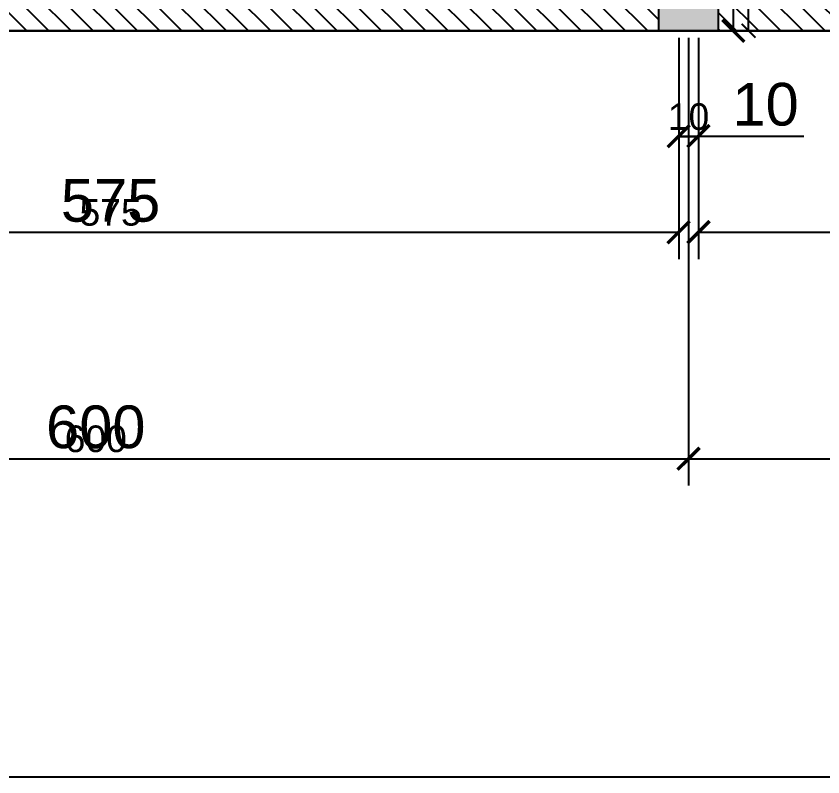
# Model space of a CAD drawing. Header units: millimetres. Extents: x -26398 to 135532, y -376633 to 43268.
# Drawn here: x 36971.5 to 37379.8, y -148012 to -147626.7 of the extents above; entities that cross this region are included whole.
import ezdxf

# ---------------------------------------------------------------- set-up
doc = ezdxf.new("R2010")
doc.units = ezdxf.units.MM
for name, color, linetype in [('0 @ 5', 7, 'Continuous'), ('0 @ 8', 7, 'Continuous'), ('TƯỜNG', 52, 'Continuous')]:
    doc.layers.add(name, color=color, linetype=linetype)
doc.styles.get("Standard").update_dxf_attribs({"font": 'arial.ttf'})
doc.dimstyles.new('SCALE dimmatbang', dxfattribs={"dimscale": 70, "dimtxt": 2.7, "dimasz": 1.4, "dimexe": 1.7, "dimexo": 0.7, "dimtad": 1, "dimtoh": 1, "dimdec": 1, "dimtxsty": 'Standard', "dimblk": 'ARCHTICK', "dimcen": 2.5, "dimclrd": 1, "dimclre": 256, "dimadec": 0, "dimazin": 0, "dimtfac": 1, "dimtdec": 1, "dimtmove": 0, "dimatfit": 3, "dimfxl": 1, "dimarcsym": 0})

# ---------------------------------------------------------------- blocks, each defined once
blk = doc.blocks.new('_ArchTick')
at = {"color": 0, "linetype": 'ByBlock', "const_width": 0.15}
blk.add_lwpolyline([(-0.5, -0.5), (0.5, 0.5)], dxfattribs=at)
blk = doc.blocks.new('*D6440')
at = {"color": 1, "lineweight": -2, "transparency": 16777216}
for p, q in [((37334.45, -147614.16), (37334.45, -147376.16)), ((37334.45, -147376.16), (37370.69, -147376.16)), ((37334.45, -147634.16), (37334.45, -147614.16))]:
    blk.add_line(p, q, dxfattribs=at)
at = {"lineweight": -2, "transparency": 16777216}
for p, q in [((37333.04, -147614.16), (37348.05, -147614.16)), ((37333.04, -147634.16), (37348.05, -147634.16))]:
    blk.add_line(p, q, dxfattribs=at)
at = {"layer": 'DEFPOINTS', "color": 0, "transparency": 16777216}
for p in [(37327.44, -147614.16), (37334.45, -147614.16), (37327.44, -147634.16)]:
    blk.add_point(p, dxfattribs=at)
at = {"color": 1, "lineweight": -2, "transparency": 16777216, "xscale": 11.2, "yscale": 11.2, "zscale": 11.2}
for p, rotation in [((37334.45, -147614.16), 90), ((37334.45, -147634.16), 270)]:
    blk.add_blockref('_ArchTick', p, dxfattribs=dict(at, rotation=rotation))
at = {"color": 0, "transparency": 16777216, "insert": (37355.07, -147360.13), "char_height": 21.6, "attachment_point": 5}
blk.add_mtext('20', dxfattribs=at)
blk = doc.blocks.new('*D6441')
at = {"color": 1, "lineweight": -2, "transparency": 16777216}
for p, q in [((37342.19, -147614.16), (37342.19, -147376.16)), ((37342.19, -147376.16), (37364.83, -147376.16)), ((37342.19, -147634.16), (37342.19, -147614.16))]:
    blk.add_line(p, q, dxfattribs=at)
at = {"lineweight": -2, "transparency": 16777216}
for p, q in [((37330.94, -147614.16), (37350.69, -147614.16)), ((37330.94, -147634.16), (37350.69, -147634.16))]:
    blk.add_line(p, q, dxfattribs=at)
at = {"layer": 'DEFPOINTS', "color": 0, "transparency": 16777216}
for p in [(37327.44, -147614.16), (37342.19, -147614.16), (37327.44, -147634.16)]:
    blk.add_point(p, dxfattribs=at)
at = {"color": 1, "lineweight": -2, "transparency": 16777216, "xscale": 7, "yscale": 7, "zscale": 7}
for p, rotation in [((37342.19, -147614.16), 90), ((37342.19, -147634.16), 270)]:
    blk.add_blockref('_ArchTick', p, dxfattribs=dict(at, rotation=rotation))
at = {"color": 0, "transparency": 16777216, "insert": (37355.07, -147366.14), "char_height": 13.5, "attachment_point": 5}
blk.add_mtext('20', dxfattribs=at)
blk = doc.blocks.new('*D6794')
at = {"lineweight": -2, "transparency": 16777216}
for p, q in [((36731.78, -147639.76), (36731.78, -147749.75)), ((37306.78, -147639.76), (37306.78, -147749.75))]:
    blk.add_line(p, q, dxfattribs=at)
at = {"color": 1, "lineweight": -2, "transparency": 16777216}
blk.add_line((36731.78, -147736.15), (37306.78, -147736.15), dxfattribs=at)
at = {"layer": 'DEFPOINTS', "color": 0, "transparency": 16777216}
for p in [(36731.78, -147634.16), (37306.78, -147634.16), (37306.78, -147736.15)]:
    blk.add_point(p, dxfattribs=at)
at = {"color": 1, "lineweight": -2, "transparency": 16777216, "xscale": 11.2, "yscale": 11.2, "zscale": 11.2, "rotation": 180}
blk.add_blockref('_ArchTick', (36731.78, -147736.15), dxfattribs=at)
at = {"color": 1, "lineweight": -2, "transparency": 16777216, "xscale": 11.2, "yscale": 11.2, "zscale": 11.2}
blk.add_blockref('_ArchTick', (37306.78, -147736.15), dxfattribs=at)
at = {"color": 0, "transparency": 16777216, "insert": (37019.28, -147720.17), "char_height": 21.6, "attachment_point": 5}
blk.add_mtext('575', dxfattribs=at)
blk = doc.blocks.new('*D6795')
at = {"lineweight": -2, "transparency": 16777216}
for p, q in [((36731.78, -147637.66), (36731.78, -147744.65)), ((37306.78, -147637.66), (37306.78, -147744.65))]:
    blk.add_line(p, q, dxfattribs=at)
at = {"color": 1, "lineweight": -2, "transparency": 16777216}
blk.add_line((36731.78, -147736.15), (37306.78, -147736.15), dxfattribs=at)
at = {"layer": 'DEFPOINTS', "color": 0, "transparency": 16777216}
for p in [(36731.78, -147634.16), (37306.78, -147634.16), (37306.78, -147736.15)]:
    blk.add_point(p, dxfattribs=at)
at = {"color": 1, "lineweight": -2, "transparency": 16777216, "xscale": 7, "yscale": 7, "zscale": 7, "rotation": 180}
blk.add_blockref('_ArchTick', (36731.78, -147736.15), dxfattribs=at)
at = {"color": 1, "lineweight": -2, "transparency": 16777216, "xscale": 7, "yscale": 7, "zscale": 7}
blk.add_blockref('_ArchTick', (37306.78, -147736.15), dxfattribs=at)
at = {"color": 0, "transparency": 16777216, "insert": (37019.28, -147726.16), "char_height": 13.5, "attachment_point": 5}
blk.add_mtext('575', dxfattribs=at)
blk = doc.blocks.new('*D6797')
at = {"lineweight": -2, "transparency": 16777216}
for p, q in [((37316.78, -147639.76), (37316.78, -147749.75)), ((37606.78, -147639.76), (37606.78, -147749.75))]:
    blk.add_line(p, q, dxfattribs=at)
at = {"color": 1, "lineweight": -2, "transparency": 16777216}
blk.add_line((37316.78, -147736.15), (37606.78, -147736.15), dxfattribs=at)
at = {"layer": 'DEFPOINTS', "color": 0, "transparency": 16777216}
for p in [(37316.78, -147634.16), (37606.78, -147634.16), (37606.78, -147736.15)]:
    blk.add_point(p, dxfattribs=at)
at = {"color": 1, "lineweight": -2, "transparency": 16777216, "xscale": 11.2, "yscale": 11.2, "zscale": 11.2, "rotation": 180}
blk.add_blockref('_ArchTick', (37316.78, -147736.15), dxfattribs=at)
at = {"color": 1, "lineweight": -2, "transparency": 16777216, "xscale": 11.2, "yscale": 11.2, "zscale": 11.2}
blk.add_blockref('_ArchTick', (37606.78, -147736.15), dxfattribs=at)
at = {"color": 0, "transparency": 16777216, "insert": (37461.78, -147720.13), "char_height": 21.6, "attachment_point": 5}
blk.add_mtext('290', dxfattribs=at)
blk = doc.blocks.new('*D6798')
at = {"lineweight": -2, "transparency": 16777216}
for p, q in [((37316.78, -147637.66), (37316.78, -147744.65)), ((37606.78, -147637.66), (37606.78, -147744.65))]:
    blk.add_line(p, q, dxfattribs=at)
at = {"color": 1, "lineweight": -2, "transparency": 16777216}
blk.add_line((37316.78, -147736.15), (37606.78, -147736.15), dxfattribs=at)
at = {"layer": 'DEFPOINTS', "color": 0, "transparency": 16777216}
for p in [(37316.78, -147634.16), (37606.78, -147634.16), (37606.78, -147736.15)]:
    blk.add_point(p, dxfattribs=at)
at = {"color": 1, "lineweight": -2, "transparency": 16777216, "xscale": 7, "yscale": 7, "zscale": 7, "rotation": 180}
blk.add_blockref('_ArchTick', (37316.78, -147736.15), dxfattribs=at)
at = {"color": 1, "lineweight": -2, "transparency": 16777216, "xscale": 7, "yscale": 7, "zscale": 7}
blk.add_blockref('_ArchTick', (37606.78, -147736.15), dxfattribs=at)
at = {"color": 0, "transparency": 16777216, "insert": (37461.78, -147726.14), "char_height": 13.5, "attachment_point": 5}
blk.add_mtext('290', dxfattribs=at)
blk = doc.blocks.new('*D6824')
at = {"lineweight": -2, "transparency": 16777216}
for p, q in [((37306.78, -147639.76), (37306.78, -147701.11)), ((37316.78, -147639.76), (37316.78, -147701.11))]:
    blk.add_line(p, q, dxfattribs=at)
at = {"color": 1, "lineweight": -2, "transparency": 16777216}
for p, q in [((37306.78, -147687.51), (37316.78, -147687.51)), ((37316.78, -147687.51), (37370.17, -147687.51))]:
    blk.add_line(p, q, dxfattribs=at)
at = {"layer": 'DEFPOINTS', "color": 0, "transparency": 16777216}
for p in [(37306.78, -147634.16), (37316.78, -147634.16), (37316.78, -147687.51)]:
    blk.add_point(p, dxfattribs=at)
at = {"color": 1, "lineweight": -2, "transparency": 16777216, "xscale": 11.2, "yscale": 11.2, "zscale": 11.2, "rotation": 180}
blk.add_blockref('_ArchTick', (37306.78, -147687.51), dxfattribs=at)
at = {"color": 1, "lineweight": -2, "transparency": 16777216, "xscale": 11.2, "yscale": 11.2, "zscale": 11.2}
blk.add_blockref('_ArchTick', (37316.78, -147687.51), dxfattribs=at)
at = {"color": 0, "transparency": 16777216, "insert": (37350.76, -147671.48), "char_height": 21.6, "attachment_point": 5}
blk.add_mtext('10', dxfattribs=at)
blk = doc.blocks.new('*D6825')
at = {"lineweight": -2, "transparency": 16777216}
for p, q in [((37306.78, -147637.66), (37306.78, -147696.22)), ((37316.78, -147637.66), (37316.78, -147696.22))]:
    blk.add_line(p, q, dxfattribs=at)
at = {"color": 1, "lineweight": -2, "transparency": 16777216}
blk.add_line((37306.78, -147687.72), (37316.78, -147687.72), dxfattribs=at)
at = {"layer": 'DEFPOINTS', "color": 0, "transparency": 16777216}
for p in [(37306.78, -147634.16), (37316.78, -147634.16), (37316.78, -147687.72)]:
    blk.add_point(p, dxfattribs=at)
at = {"color": 1, "lineweight": -2, "transparency": 16777216, "xscale": 7, "yscale": 7, "zscale": 7, "rotation": 180}
blk.add_blockref('_ArchTick', (37306.78, -147687.72), dxfattribs=at)
at = {"color": 1, "lineweight": -2, "transparency": 16777216, "xscale": 7, "yscale": 7, "zscale": 7}
blk.add_blockref('_ArchTick', (37316.78, -147687.72), dxfattribs=at)
at = {"color": 0, "transparency": 16777216, "insert": (37311.78, -147677.7), "char_height": 13.5, "attachment_point": 5}
blk.add_mtext('10', dxfattribs=at)
blk = doc.blocks.new('*D6845')
at = {"lineweight": -2, "transparency": 16777216}
for p, q in [((35911.78, -147639.76), (35911.78, -148025.58)), ((39911.78, -147639.76), (39911.78, -148025.58))]:
    blk.add_line(p, q, dxfattribs=at)
at = {"color": 1, "lineweight": -2, "transparency": 16777216}
blk.add_line((35911.78, -148011.98), (39911.78, -148011.98), dxfattribs=at)
at = {"layer": 'DEFPOINTS', "color": 0, "transparency": 16777216}
for p in [(35911.78, -147634.16), (39911.78, -147634.16), (39911.78, -148011.98)]:
    blk.add_point(p, dxfattribs=at)
at = {"color": 1, "lineweight": -2, "transparency": 16777216, "xscale": 11.2, "yscale": 11.2, "zscale": 11.2, "rotation": 180}
blk.add_blockref('_ArchTick', (35911.78, -148011.98), dxfattribs=at)
at = {"color": 1, "lineweight": -2, "transparency": 16777216, "xscale": 11.2, "yscale": 11.2, "zscale": 11.2}
blk.add_blockref('_ArchTick', (39911.78, -148011.98), dxfattribs=at)
at = {"color": 0, "transparency": 16777216, "insert": (37911.78, -147995.95), "char_height": 21.6, "attachment_point": 5}
blk.add_mtext('4000', dxfattribs=at)
blk = doc.blocks.new('*D6846')
at = {"lineweight": -2, "transparency": 16777216}
for p, q in [((35911.78, -147637.66), (35911.78, -148020.48)), ((39911.78, -147637.66), (39911.78, -148020.48))]:
    blk.add_line(p, q, dxfattribs=at)
at = {"color": 1, "lineweight": -2, "transparency": 16777216}
blk.add_line((35911.78, -148011.98), (39911.78, -148011.98), dxfattribs=at)
at = {"layer": 'DEFPOINTS', "color": 0, "transparency": 16777216}
for p in [(35911.78, -147634.16), (39911.78, -147634.16), (39911.78, -148011.98)]:
    blk.add_point(p, dxfattribs=at)
at = {"color": 1, "lineweight": -2, "transparency": 16777216, "xscale": 7, "yscale": 7, "zscale": 7, "rotation": 180}
blk.add_blockref('_ArchTick', (35911.78, -148011.98), dxfattribs=at)
at = {"color": 1, "lineweight": -2, "transparency": 16777216, "xscale": 7, "yscale": 7, "zscale": 7}
blk.add_blockref('_ArchTick', (39911.78, -148011.98), dxfattribs=at)
at = {"color": 0, "transparency": 16777216, "insert": (37911.78, -148001.97), "char_height": 13.5, "attachment_point": 5}
blk.add_mtext('4000', dxfattribs=at)
blk = doc.blocks.new('*D6851')
at = {"lineweight": -2, "transparency": 16777216}
for p, q in [((36711.78, -147639.76), (36711.78, -147864.48)), ((37311.78, -147639.76), (37311.78, -147864.48))]:
    blk.add_line(p, q, dxfattribs=at)
at = {"color": 1, "lineweight": -2, "transparency": 16777216}
blk.add_line((36711.78, -147850.88), (37311.78, -147850.88), dxfattribs=at)
at = {"layer": 'DEFPOINTS', "color": 0, "transparency": 16777216}
for p in [(36711.78, -147634.16), (37311.78, -147634.16), (37311.78, -147850.88)]:
    blk.add_point(p, dxfattribs=at)
at = {"color": 1, "lineweight": -2, "transparency": 16777216, "xscale": 11.2, "yscale": 11.2, "zscale": 11.2, "rotation": 180}
blk.add_blockref('_ArchTick', (36711.78, -147850.88), dxfattribs=at)
at = {"color": 1, "lineweight": -2, "transparency": 16777216, "xscale": 11.2, "yscale": 11.2, "zscale": 11.2}
blk.add_blockref('_ArchTick', (37311.78, -147850.88), dxfattribs=at)
at = {"color": 0, "transparency": 16777216, "insert": (37011.78, -147834.85), "char_height": 21.6, "attachment_point": 5}
blk.add_mtext('600', dxfattribs=at)
blk = doc.blocks.new('*D6852')
at = {"lineweight": -2, "transparency": 16777216}
for p, q in [((36711.78, -147637.66), (36711.78, -147859.38)), ((37311.78, -147637.66), (37311.78, -147859.38))]:
    blk.add_line(p, q, dxfattribs=at)
at = {"color": 1, "lineweight": -2, "transparency": 16777216}
blk.add_line((36711.78, -147850.88), (37311.78, -147850.88), dxfattribs=at)
at = {"layer": 'DEFPOINTS', "color": 0, "transparency": 16777216}
for p in [(36711.78, -147634.16), (37311.78, -147634.16), (37311.78, -147850.88)]:
    blk.add_point(p, dxfattribs=at)
at = {"color": 1, "lineweight": -2, "transparency": 16777216, "xscale": 7, "yscale": 7, "zscale": 7, "rotation": 180}
blk.add_blockref('_ArchTick', (36711.78, -147850.88), dxfattribs=at)
at = {"color": 1, "lineweight": -2, "transparency": 16777216, "xscale": 7, "yscale": 7, "zscale": 7}
blk.add_blockref('_ArchTick', (37311.78, -147850.88), dxfattribs=at)
at = {"color": 0, "transparency": 16777216, "insert": (37011.78, -147840.86), "char_height": 13.5, "attachment_point": 5}
blk.add_mtext('600', dxfattribs=at)
blk = doc.blocks.new('*D6854')
at = {"lineweight": -2, "transparency": 16777216}
for p, q in [((37311.78, -147639.76), (37311.78, -147864.48)), ((37611.78, -147639.76), (37611.78, -147864.48))]:
    blk.add_line(p, q, dxfattribs=at)
at = {"color": 1, "lineweight": -2, "transparency": 16777216}
blk.add_line((37311.78, -147850.88), (37611.78, -147850.88), dxfattribs=at)
at = {"layer": 'DEFPOINTS', "color": 0, "transparency": 16777216}
for p in [(37311.78, -147634.16), (37611.78, -147634.16), (37611.78, -147850.88)]:
    blk.add_point(p, dxfattribs=at)
at = {"color": 1, "lineweight": -2, "transparency": 16777216, "xscale": 11.2, "yscale": 11.2, "zscale": 11.2, "rotation": 180}
blk.add_blockref('_ArchTick', (37311.78, -147850.88), dxfattribs=at)
at = {"color": 1, "lineweight": -2, "transparency": 16777216, "xscale": 11.2, "yscale": 11.2, "zscale": 11.2}
blk.add_blockref('_ArchTick', (37611.78, -147850.88), dxfattribs=at)
at = {"color": 0, "transparency": 16777216, "insert": (37461.78, -147834.85), "char_height": 21.6, "attachment_point": 5}
blk.add_mtext('300', dxfattribs=at)
blk = doc.blocks.new('*D6855')
at = {"lineweight": -2, "transparency": 16777216}
for p, q in [((37311.78, -147637.66), (37311.78, -147859.38)), ((37611.78, -147637.66), (37611.78, -147859.38))]:
    blk.add_line(p, q, dxfattribs=at)
at = {"color": 1, "lineweight": -2, "transparency": 16777216}
blk.add_line((37311.78, -147850.88), (37611.78, -147850.88), dxfattribs=at)
at = {"layer": 'DEFPOINTS', "color": 0, "transparency": 16777216}
for p in [(37311.78, -147634.16), (37611.78, -147634.16), (37611.78, -147850.88)]:
    blk.add_point(p, dxfattribs=at)
at = {"color": 1, "lineweight": -2, "transparency": 16777216, "xscale": 7, "yscale": 7, "zscale": 7, "rotation": 180}
blk.add_blockref('_ArchTick', (37311.78, -147850.88), dxfattribs=at)
at = {"color": 1, "lineweight": -2, "transparency": 16777216, "xscale": 7, "yscale": 7, "zscale": 7}
blk.add_blockref('_ArchTick', (37611.78, -147850.88), dxfattribs=at)
at = {"color": 0, "transparency": 16777216, "insert": (37461.78, -147840.86), "char_height": 13.5, "attachment_point": 5}
blk.add_mtext('300', dxfattribs=at)
blk = doc.blocks.new('*U8999')
at = {"layer": '0 @ 5'}
dim = blk.add_linear_dim(base=(37342.19, -147614.16), p1=(37327.44, -147634.16), p2=(37327.44, -147614.16), angle=90, dimstyle='SCALE dimmatbang', override={"dimscale": 5, "dimtix": 0, "dimtofl": 1, "dimtmove": 0, "dimatfit": 3}, dxfattribs=at)
dim.commit()
dim.dimension.update_dxf_attribs({"geometry": '*D6441', "text_midpoint": (37355.07, -147376.16), "dimtype": 128})
at = {"layer": '0 @ 8'}
dim = blk.add_linear_dim(base=(37334.45, -147614.16), p1=(37327.44, -147634.16), p2=(37327.44, -147614.16), angle=90, dimstyle='SCALE dimmatbang', override={"dimscale": 8, "dimtix": 0, "dimtofl": 1, "dimtmove": 0, "dimatfit": 3}, dxfattribs=at)
dim.commit()
dim.dimension.update_dxf_attribs({"geometry": '*D6440', "text_midpoint": (37355.07, -147376.16), "dimtype": 128})
blk = doc.blocks.new('*U9117')
at = {"layer": '0 @ 5'}
dim = blk.add_linear_dim(base=(37306.78, -147736.15), p1=(36731.78, -147634.16), p2=(37306.78, -147634.16), angle=180, dimstyle='SCALE dimmatbang', override={"dimscale": 5, "dimtix": 0, "dimtofl": 1, "dimtmove": 0, "dimatfit": 3}, dxfattribs=at)
dim.commit()
dim.dimension.update_dxf_attribs({"geometry": '*D6795', "text_midpoint": (37019.28, -147726.16)})
at = {"layer": '0 @ 8'}
dim = blk.add_linear_dim(base=(37306.78, -147736.15), p1=(36731.78, -147634.16), p2=(37306.78, -147634.16), angle=180, dimstyle='SCALE dimmatbang', override={"dimscale": 8, "dimtix": 0, "dimtofl": 1, "dimtmove": 0, "dimatfit": 3}, dxfattribs=at)
dim.commit()
dim.dimension.update_dxf_attribs({"geometry": '*D6794', "text_midpoint": (37019.28, -147720.17)})
blk = doc.blocks.new('*U9118')
at = {"layer": '0 @ 5'}
dim = blk.add_linear_dim(base=(37606.78, -147736.15), p1=(37316.78, -147634.16), p2=(37606.78, -147634.16), angle=180, dimstyle='SCALE dimmatbang', override={"dimscale": 5, "dimtix": 0, "dimtofl": 1, "dimtmove": 0, "dimatfit": 3}, dxfattribs=at)
dim.commit()
dim.dimension.update_dxf_attribs({"geometry": '*D6798', "text_midpoint": (37461.78, -147726.14)})
at = {"layer": '0 @ 8'}
dim = blk.add_linear_dim(base=(37606.78, -147736.15), p1=(37316.78, -147634.16), p2=(37606.78, -147634.16), angle=180, dimstyle='SCALE dimmatbang', override={"dimscale": 8, "dimtix": 0, "dimtofl": 1, "dimtmove": 0, "dimatfit": 3}, dxfattribs=at)
dim.commit()
dim.dimension.update_dxf_attribs({"geometry": '*D6797', "text_midpoint": (37461.78, -147720.13)})
blk = doc.blocks.new('*U9127')
at = {"layer": '0 @ 5'}
dim = blk.add_linear_dim(base=(37316.78, -147687.72), p1=(37306.78, -147634.16), p2=(37316.78, -147634.16), angle=180, dimstyle='SCALE dimmatbang', override={"dimscale": 5, "dimtix": 0, "dimtofl": 1, "dimtmove": 0, "dimatfit": 3}, dxfattribs=at)
dim.commit()
dim.dimension.update_dxf_attribs({"geometry": '*D6825', "text_midpoint": (37311.78, -147687.72), "dimtype": 128})
at = {"layer": '0 @ 8'}
dim = blk.add_linear_dim(base=(37316.78, -147687.51), p1=(37306.78, -147634.16), p2=(37316.78, -147634.16), angle=180, dimstyle='SCALE dimmatbang', override={"dimscale": 8, "dimtix": 0, "dimtofl": 1, "dimtmove": 0, "dimatfit": 3}, dxfattribs=at)
dim.commit()
dim.dimension.update_dxf_attribs({"geometry": '*D6824', "text_midpoint": (37350.76, -147687.51), "dimtype": 128})
blk = doc.blocks.new('*U9134')
at = {"layer": '0 @ 5'}
dim = blk.add_linear_dim(base=(39911.78, -148011.98), p1=(35911.78, -147634.16), p2=(39911.78, -147634.16), angle=180, dimstyle='SCALE dimmatbang', override={"dimscale": 5, "dimtix": 0, "dimtofl": 1, "dimtmove": 0, "dimatfit": 3}, dxfattribs=at)
dim.commit()
dim.dimension.update_dxf_attribs({"geometry": '*D6846', "text_midpoint": (37911.78, -148001.97)})
at = {"layer": '0 @ 8'}
dim = blk.add_linear_dim(base=(39911.78, -148011.98), p1=(35911.78, -147634.16), p2=(39911.78, -147634.16), angle=180, dimstyle='SCALE dimmatbang', override={"dimscale": 8, "dimtix": 0, "dimtofl": 1, "dimtmove": 0, "dimatfit": 3}, dxfattribs=at)
dim.commit()
dim.dimension.update_dxf_attribs({"geometry": '*D6845', "text_midpoint": (37911.78, -147995.95)})
blk = doc.blocks.new('*U9136')
at = {"layer": '0 @ 5'}
dim = blk.add_linear_dim(base=(37311.78, -147850.88), p1=(36711.78, -147634.16), p2=(37311.78, -147634.16), angle=180, dimstyle='SCALE dimmatbang', override={"dimscale": 5, "dimtix": 0, "dimtofl": 1, "dimtmove": 0, "dimatfit": 3}, dxfattribs=at)
dim.commit()
dim.dimension.update_dxf_attribs({"geometry": '*D6852', "text_midpoint": (37011.78, -147840.86)})
at = {"layer": '0 @ 8'}
dim = blk.add_linear_dim(base=(37311.78, -147850.88), p1=(36711.78, -147634.16), p2=(37311.78, -147634.16), angle=180, dimstyle='SCALE dimmatbang', override={"dimscale": 8, "dimtix": 0, "dimtofl": 1, "dimtmove": 0, "dimatfit": 3}, dxfattribs=at)
dim.commit()
dim.dimension.update_dxf_attribs({"geometry": '*D6851', "text_midpoint": (37011.78, -147834.85)})
blk = doc.blocks.new('*U9137')
at = {"layer": '0 @ 5'}
dim = blk.add_linear_dim(base=(37611.78, -147850.88), p1=(37311.78, -147634.16), p2=(37611.78, -147634.16), angle=180, dimstyle='SCALE dimmatbang', override={"dimscale": 5, "dimtix": 0, "dimtofl": 1, "dimtmove": 0, "dimatfit": 3}, dxfattribs=at)
dim.commit()
dim.dimension.update_dxf_attribs({"geometry": '*D6855', "text_midpoint": (37461.78, -147840.86)})
at = {"layer": '0 @ 8'}
dim = blk.add_linear_dim(base=(37611.78, -147850.88), p1=(37311.78, -147634.16), p2=(37611.78, -147634.16), angle=180, dimstyle='SCALE dimmatbang', override={"dimscale": 8, "dimtix": 0, "dimtofl": 1, "dimtmove": 0, "dimatfit": 3}, dxfattribs=at)
dim.commit()
dim.dimension.update_dxf_attribs({"geometry": '*D6854', "text_midpoint": (37461.78, -147834.85)})

msp = doc.modelspace()

# ---------------------------------------------------------------- hatches: boundary and pattern name
h = msp.add_hatch(color=1)
h.dxf.hatch_style = 1
h.paths.add_polyline_path([(37296.78, -147634.16), (37326.78, -147634.16), (37326.78, -147614.16), (37296.78, -147614.16)])
at = {"layer": 'TƯỜNG'}
h = msp.add_hatch(dxfattribs=at)
h.set_pattern_fill('ANSI31', color=256, scale=2.5, angle=90)
h.set_pattern_definition([(135, (28271.811, -149862.609), (-5.61266, -5.61266), [])])
h.paths.add_polyline_path([(39311.78, -147614.16), (39311.78, -147634.16), (39502.16, -147634.16), (39502.16, -147614.16)])
h.paths.add_polyline_path([(39291.78, -147244.16), (39291.78, -147614.16), (39311.78, -147614.16), (39311.78, -147244.16)])
h.paths.add_polyline_path([(39111.78, -147614.16), (38926.78, -147614.16), (38926.78, -147634.16), (39291.78, -147634.16), (39291.78, -147614.16)])
h.paths.add_polyline_path([(39532.16, -147614.16), (39532.16, -147634.16), (39711.78, -147634.16), (39711.78, -147614.16)])
h.paths.add_polyline_path([(39711.78, -147614.16), (39711.78, -147634.16), (39891.78, -147634.16), (39891.78, -147614.16)])
h.paths.add_polyline_path([(38526.78, -147614.16), (38526.78, -147634.16), (38896.78, -147634.16), (38896.78, -147614.16)])
h.paths.add_polyline_path([(37926.78, -147614.16), (37926.78, -147634.16), (38496.78, -147634.16), (38496.78, -147614.16)])
h.paths.add_polyline_path([(37626.78, -147614.16), (37626.78, -147634.16), (37896.78, -147634.16), (37896.78, -147619.45), (37891.5, -147614.16)])
h.paths.add_polyline_path([(37326.78, -147614.16), (37326.78, -147633.16), (37327.78, -147634.16), (37596.78, -147634.16), (37596.78, -147614.16)])
h.paths.add_polyline_path([(36731.78, -147614.16), (36731.78, -147634.16), (37296.78, -147634.16), (37296.78, -147614.39), (37296.56, -147614.16)])
h.paths.add_polyline_path([(36411.15, -147614.16), (35911.78, -147614.16), (35911.78, -147634.16), (36711.78, -147634.16), (36711.78, -147614.16), (36516.78, -147614.16)])

# ---------------------------------------------------------------- linework, layer by layer
at = {"linetype": 'Continuous'}
msp.add_line((37327.78, -147634.16), (37326.78, -147633.16), dxfattribs=at)
msp.add_lwpolyline([(37326.78, -147614.16), (37326.78, -147634.16), (37296.78, -147634.16), (37296.78, -147614.16)], close=True)
at = {"layer": 'TƯỜNG'}
for p, q in [((35911.78, -147634.16), (39711.78, -147634.16)), ((39311.78, -147634.16), (36711.78, -147634.16))]:
    msp.add_line(p, q, dxfattribs=at)

# ---------------------------------------------------------------- block references
for name in ['*U8999', '*U9134', '*U9136', '*U9117', '*U9127', '*U9137', '*U9118']:
    msp.add_blockref(name, (0, 0))

doc.saveas('drawing.dxf')
